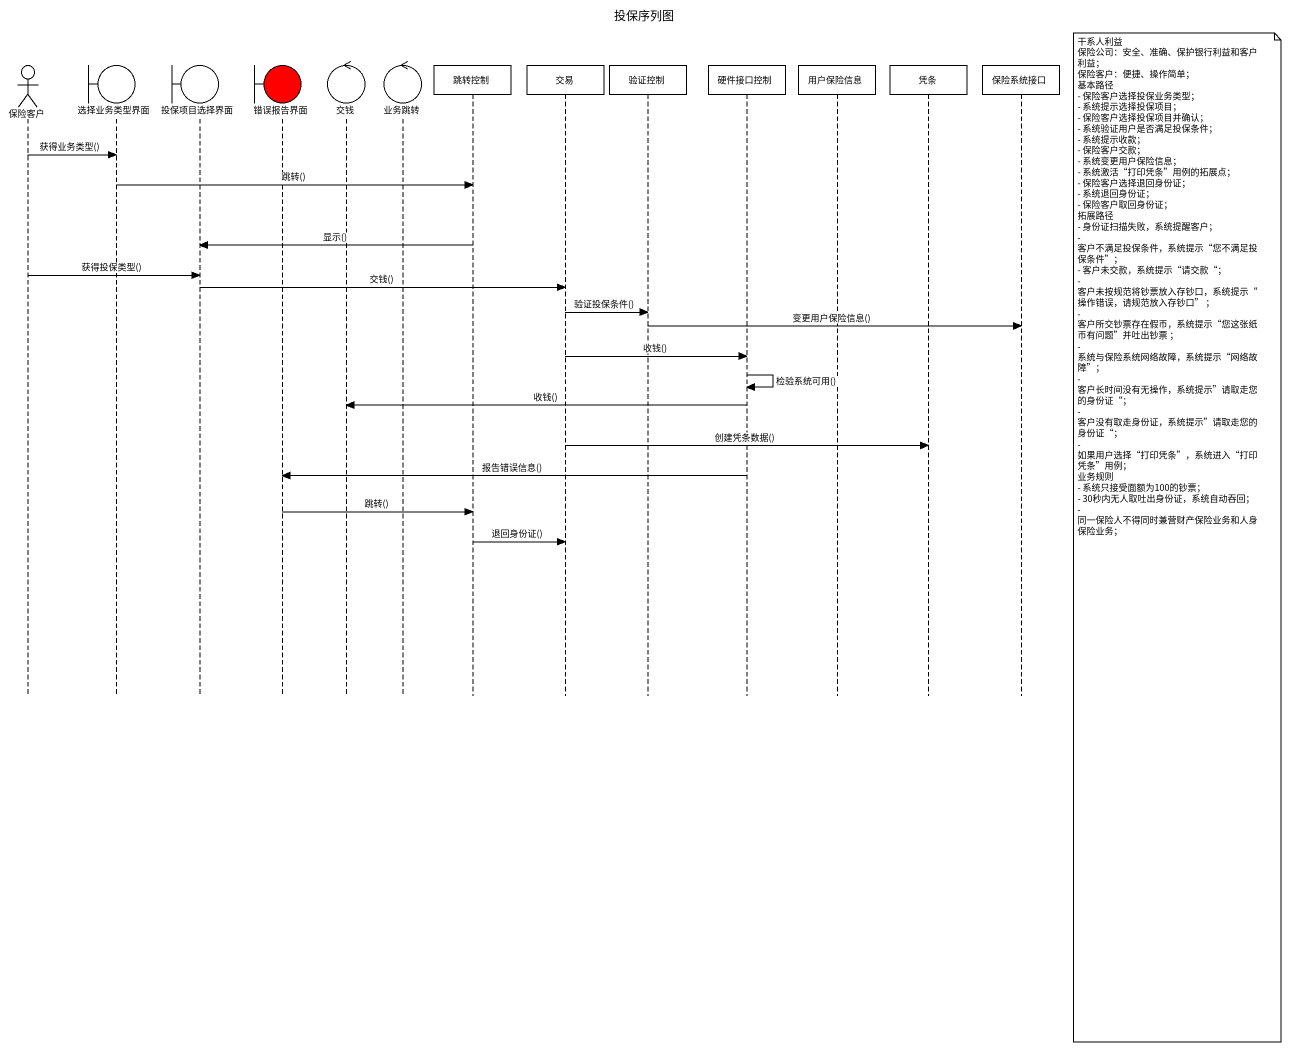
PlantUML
@startuml
title 投保序列图
hide footbox
actor 保险客户
boundary 选择业务类型界面
boundary 投保项目选择界面
boundary 错误报告界面 #FF0000
control 交钱
control 业务跳转
participant 跳转控制
participant 交易
participant 验证控制
participant 硬件接口控制
participant 用户保险信息
participant 凭条
participant 保险系统接口

保险客户 -> 选择业务类型界面 : 获得业务类型()
选择业务类型界面 -> 跳转控制 : 跳转()
跳转控制 -> 投保项目选择界面 : 显示()
保险客户 -> 投保项目选择界面 : 获得投保类型()
投保项目选择界面 -> 交易 : 交钱()
交易 -> 验证控制 : 验证投保条件()
验证控制 -> 保险系统接口 : 变更用户保险信息()
交易 -> 硬件接口控制 : 收钱()
硬件接口控制 -> 硬件接口控制 : 检验系统可用()
硬件接口控制 -> 交钱 : 收钱()
交易 -> 凭条 : 创建凭条数据()
硬件接口控制 -> 错误报告界面 : 报告错误信息()
错误报告界面 -> 跳转控制 : 跳转()
note right of 保险系统接口
  干系人利益
  保险公司：安全、准确、保护银行利益和客户利益；
  保险客户：便捷、操作简单；
  基本路径
  - 保险客户选择投保业务类型；
  - 系统提示选择投保项目；
  - 保险客户选择投保项目并确认；
  - 系统验证用户是否满足投保条件；
  - 系统提示收款；
  - 保险客户交款；
  - 系统变更用户保险信息；
  - 系统激活“打印凭条”用例的拓展点；
  - 保险客户选择退回身份证；
  - 系统退回身份证；
  - 保险客户取回身份证；
  拓展路径
  - 身份证扫描失败，系统提醒客户；
  - 客户不满足投保条件，系统提示“您不满足投保条件”；
  - 客户未交款，系统提示“请交款“；
  - 客户未按规范将钞票放入存钞口，系统提示“操作错误，请规范放入存钞口” ；
  - 客户所交钞票存在假币，系统提示“您这张纸币有问题”并吐出钞票 ；
  - 系统与保险系统网络故障，系统提示“网络故障”；
  - 客户长时间没有无操作，系统提示”请取走您的身份证“；
  - 客户没有取走身份证，系统提示”请取走您的身份证“；
  - 如果用户选择“打印凭条”，系统进入“打印凭条”用例；
  业务规则
  - 系统只接受面额为100的钞票；
  - 30秒内无人取吐出身份证，系统自动吞回；
  - 同一保险人不得同时兼营财产保险业务和人身保险业务；
end note
跳转控制 -> 交易 : 退回身份证()
@enduml
